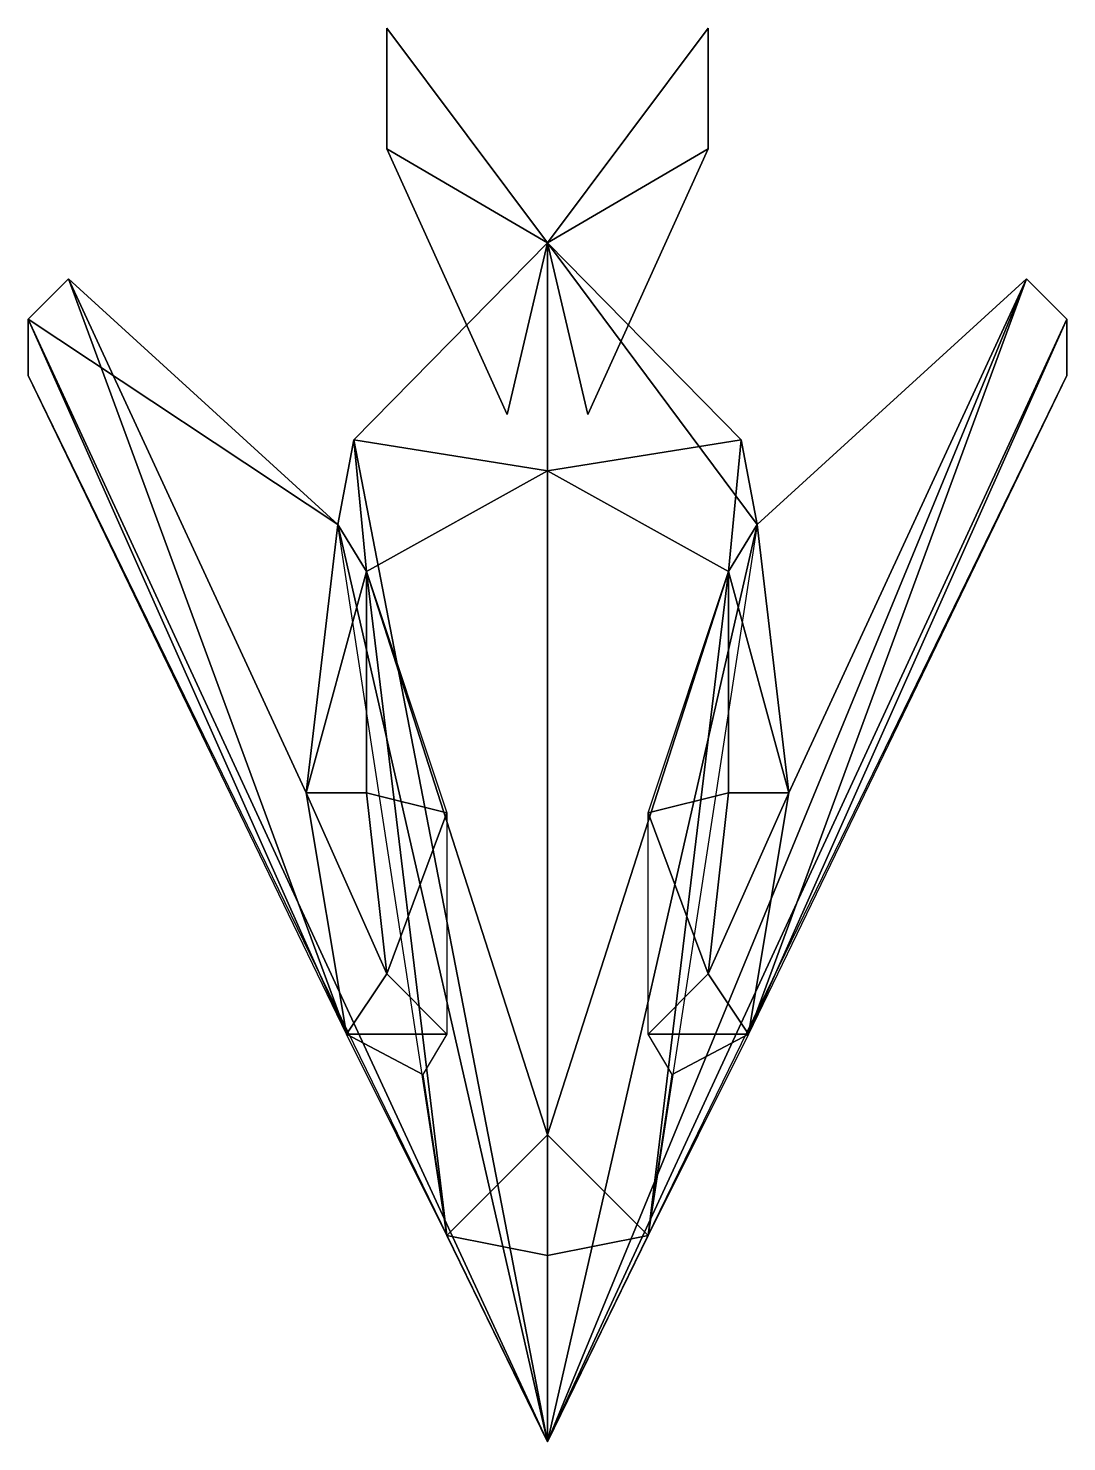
# Model space of a CAD drawing. Extents: x -3.9 to 3.9, y -5.4 to 5.4.
import ezdxf

# ---------------------------------------------------------------- set-up
doc = ezdxf.new("R2010")
doc.units = 0
doc.layers.get('0').update_dxf_attribs({"color": 15, "linetype": 'CONTINUOUS'})

msp = doc.modelspace()

# ---------------------------------------------------------------- linework, layer by layer
at = {"color": 3}
for points in [[(-1.2192, 5.353721, 1.676889), (-1.2192, 4.439321, 1.676889), (0.000011, 3.72932)], [(1.2192, 5.353721, 1.676889), (0.000011, 3.72932), (1.2192, 4.439321, 1.676889)], [(-1.2192, 4.439321, 1.676889), (0.000011, 3.72932), (-0.3048, 2.42764, 0.396729)], [(0.000011, 3.72932), (1.2192, 4.439321, 1.676889), (0.3048, 2.42764, 0.396729)], [(0.000011, 3.72932), (0, 2.000921, 0.610089), (-1.4677, 2.235796, 0.010004)], [(-3.936492, 3.1502, 0.018417), (-1.589602, 1.595716, 0.012271), (-3.631692, 3.455, 0.018325)], [(-3.936492, 3.1502, 0.018417), (-1.589602, 1.595716, 0.012271), (-3.631692, 3.455, 0.018325)], [(3.631692, 3.455, 0.018325), (0.000031, -5.353721, 0.000704), (3.936492, 3.1502, 0.018417)], [(3.936492, 3.1502, 0.018417), (0.000031, -5.353721, 0.000704), (3.936492, 2.72348, 0.018509)], [(0, 2.000921, 0.610089), (1.4677, 2.235796, 0.010004), (1.3716, 1.238921, 0.610089)], [(0.762, -3.790279, 0.000489), (1.3716, 1.238921, 0.610089), (1.589602, 1.595716, 0.012271)], [(1.8288, -0.437479, 0.000489), (1.3716, 1.238921, 0.610089), (1.589602, 1.595716, 0.012271)], [(1.3716, 1.238921, 0.610089), (1.8288, -0.437479, 0.000489), (1.3716, -0.437479, 0.610089)], [(1.2192, -1.809079, 0.610089), (0.762, -0.589879, 0.914889), (1.3716, -0.437479, 0.610089)], [(1.8288, -0.437479, 0.000489), (1.2192, -1.809079, 0.610089), (1.3716, -0.437479, 0.610089)]]:
    msp.add_3dface(points, dxfattribs=at)
at = {"color": 1}
msp.add_3dface([(-1.2192, 5.353721, 1.676889), (0.000011, 3.72932), (-1.2192, 4.439321, 1.676889)], dxfattribs=at)
at = {"color": 4}
for points in [[(1.2192, 5.353721, 1.676889), (1.2192, 4.439321, 1.676889), (0.000011, 3.72932)], [(0.000011, 3.72932), (-1.2192, 4.439321, 1.676889), (-0.3048, 2.42764, 0.396729)], [(-1.4677, 2.235796, 0.010004), (0.000031, -5.353721, 0.000704), (0.000011, 3.72932)], [(-1.4677, 2.235796, 0.010004), (0.000031, -5.353721, 0.000704), (0.000011, 3.72932)], [(0.000011, 3.72932), (1.4677, 2.235796, 0.010004), (0, 2.000921, 0.610089)], [(0.000011, 3.72932), (1.589602, 1.595716, 0.012271), (1.4677, 2.235796, 0.010004)], [(0.000031, -5.353721, 0.000704), (1.589602, 1.595716, 0.012271), (0.000011, 3.72932)], [(0.000011, 3.72932), (1.589602, 1.595716, 0.012271), (1.4677, 2.235796, 0.010004)], [(0.000031, -5.353721, 0.000704), (1.589602, 1.595716, 0.012271), (0.000011, 3.72932)], [(-3.631692, 3.455, 0.018325), (-1.524, -2.266279, 0.000489), (-3.936492, 3.1502, 0.018417)], [(-1.524, -2.266279, 0.000489), (-3.631692, 3.455, 0.018325), (-1.8288, -0.437479, 0.000489)], [(-1.8288, -0.437479, 0.000489), (-3.631692, 3.455, 0.018325), (-1.589602, 1.595716, 0.012271)], [(0.000031, -5.353721, 0.000704), (3.631692, 3.455, 0.018325), (1.589602, 1.595716, 0.012271)], [(0.000031, -5.353721, 0.000704), (3.631692, 3.455, 0.018325), (1.589602, 1.595716, 0.012271)], [(3.631692, 3.455, 0.018325), (0.000031, -5.353721, 0.000704), (3.936492, 3.1502, 0.018417)], [(1.524, -2.266279, 0.000489), (3.631692, 3.455, 0.018325), (3.936492, 3.1502, 0.018417)], [(3.631692, 3.455, 0.018325), (1.524, -2.266279, 0.000489), (1.8288, -0.437479, 0.000489)], [(3.631692, 3.455, 0.018325), (1.8288, -0.437479, 0.000489), (1.589602, 1.595716, 0.012271)], [(0.000031, -5.353721, 0.000704), (-1.589602, 1.595716, 0.012271), (-3.936492, 3.1502, 0.018417)], [(0.000031, -5.353721, 0.000704), (-1.589602, 1.595716, 0.012271), (-3.936492, 3.1502, 0.018417)], [(0.000031, -5.353721, 0.000704), (-3.936492, 3.1502, 0.018417), (-3.936492, 2.72348, 0.018509)], [(-3.936492, 3.1502, 0.018417), (-1.524, -2.266279, 0.000489), (-3.936492, 2.72348, 0.018509)], [(3.936492, 3.1502, 0.018417), (0.000031, -5.353721, 0.000704), (3.936492, 2.72348, 0.018509)], [(-1.589602, 1.595716, 0.012271), (0.000031, -5.353721, 0.000704), (-1.4677, 2.235796, 0.010004)], [(-1.589602, 1.595716, 0.012271), (0.000031, -5.353721, 0.000704), (-1.4677, 2.235796, 0.010004)], [(-1.4677, 2.235796, 0.010004), (0, 2.000921, 0.610089), (-1.3716, 1.238921, 0.610089)], [(1.3716, 1.238921, 0.610089), (1.4677, 2.235796, 0.010004), (1.589602, 1.595716, 0.012271)], [(-1.3716, 1.238921, 0.610089), (0, 2.000921, 0.610089), (0, -3.02828, 1.524489)], [(1.3716, 1.238921, 0.610089), (0, -3.02828, 1.524489), (0, 2.000921, 0.610089)], [(-1.3716, 1.238921, 0.610089), (-1.8288, -0.437479, 0.000489), (-1.589602, 1.595716, 0.012271)], [(-1.3716, 1.238921, 0.610089), (-0.762, -3.790279, 0.000489), (-1.589602, 1.595716, 0.012271)], [(-1.8288, -0.437479, 0.000489), (-1.3716, 1.238921, 0.610089), (-1.3716, -0.437479, 0.610089)], [(0, -3.02828, 1.524489), (-0.762, -3.790279, 0.000489), (-1.3716, 1.238921, 0.610089)], [(-1.3716, -0.437479, 0.610089), (-1.3716, 1.238921, 0.610089), (-0.762, -0.589879, 0.914889)], [(0, -3.02828, 1.524489), (1.3716, 1.238921, 0.610089), (0.762, -3.790279, 0.000489)], [(1.3716, -0.437479, 0.610089), (0.762, -0.589879, 0.914889), (1.3716, 1.238921, 0.610089)], [(-1.524, -2.266279, 0.000489), (-1.8288, -0.437479, 0.000489), (-1.2192, -1.809079, 0.610089)], [(-1.2192, -1.809079, 0.610089), (-1.8288, -0.437479, 0.000489), (-1.3716, -0.437479, 0.610089)], [(-0.762, -0.589879, 0.914889), (-1.2192, -1.809079, 0.610089), (-1.3716, -0.437479, 0.610089)], [(1.524, -2.266279, 0.000489), (1.2192, -1.809079, 0.610089), (1.8288, -0.437479, 0.000489)], [(-0.762, -2.266279, 0.610089), (-1.2192, -1.809079, 0.610089), (-0.762, -0.589879, 0.914889)], [(0.762, -2.266279, 0.610089), (0.762, -0.589879, 0.914889), (1.2192, -1.809079, 0.610089)], [(-0.762, -2.266279, 0.610089), (-1.524, -2.266279, 0.000489), (-1.2192, -1.809079, 0.610089)], [(1.524, -2.266279, 0.000489), (0.762, -2.266279, 0.610089), (1.2192, -1.809079, 0.610089)], [(-0.762, -3.790279, 0.000489), (-1.524, -2.266279, 0.000489), (-0.94488, -2.571079, 0.000489)], [(-0.94488, -2.571079, 0.000489), (-1.524, -2.266279, 0.000489), (-0.762, -2.266279, 0.610089)], [(0.762, -3.790279, 0.000489), (0.94488, -2.571079, 0.000489), (1.524, -2.266279, 0.000489)], [(0.94488, -2.571079, 0.000489), (0.762, -2.266279, 0.610089), (1.524, -2.266279, 0.000489)], [(-0.762, -3.790279, 0.000489), (0, -3.02828, 1.524489), (0, -3.942679, 0.610089)], [(0.762, -3.790279, 0.000489), (0, -3.942679, 0.610089), (0, -3.02828, 1.524489)], [(0.000031, -5.353721, 0.000704), (-0.762, -3.790279, 0.000489), (0, -3.942679, 0.610089)], [(0.000031, -5.353721, 0.000704), (0, -3.942679, 0.610089), (0.762, -3.790279, 0.000489)]]:
    msp.add_3dface(points, dxfattribs=at)
at = {"color": 2}
for points in [[(1.2192, 4.439321, 1.676889), (0.000011, 3.72932), (0.3048, 2.42764, 0.396729)], [(0.000031, -5.353721, 0.000704), (-3.936492, 3.1502, 0.018417), (-3.936492, 2.72348, 0.018509)], [(1.524, -2.266279, 0.000489), (3.936492, 3.1502, 0.018417), (3.936492, 2.72348, 0.018509)]]:
    msp.add_3dface(points, dxfattribs=at)
at = {"color": 0}
for points in [[(0, -3.02828, 1.524489), (0.000011, 3.72932), (0, 2.000921, 0.610089)], [(0, -3.02828, 1.524489), (0, 2.000921, 0.610089), (0.000011, 3.72932)], [(0, -3.02828, 1.524489), (0, 2.000921, 0.610089), (0.000011, 3.72932)], [(0, -3.02828, 1.524489), (0.000011, 3.72932), (0, 2.000921, 0.610089)], [(-1.3716, 1.238921, 0.610089), (-1.589602, 1.595716, 0.012271), (-1.4677, 2.235796, 0.010004)]]:
    msp.add_3dface(points, dxfattribs=at)

doc.saveas('drawing.dxf')
